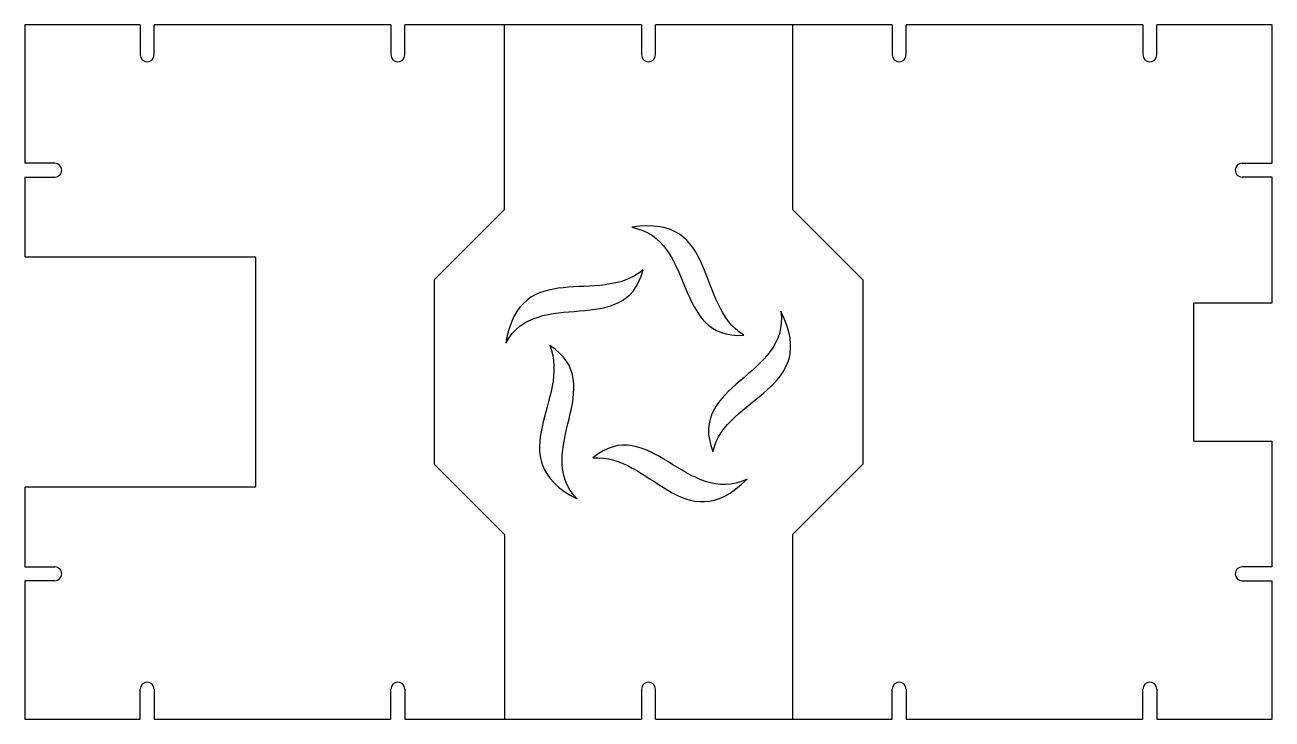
# Model space of a CAD drawing. Header units: millimetres. Extents: x -270 to 270, y -150 to 150.
import ezdxf

# ---------------------------------------------------------------- set-up
doc = ezdxf.new("R2010")
doc.units = ezdxf.units.MM

msp = doc.modelspace()

# ---------------------------------------------------------------- linework, layer by layer
at = {"color": 7, "linetype": 'Continuous', "lineweight": 25}
for p, q in [((-270.5, 150.5), (-270.5, 90.5)), ((-220.5, 150.5), (-270.5, 150.5)), ((-220.5, 150.5), (-220.5, 137.5)), ((-214.5, 137.5), (-214.5, 150.5)), ((-111.75, 150.5), (-214.5, 150.5)), ((-111.75, 150.5), (-111.75, 137.5)), ((-105.75, 137.5), (-105.75, 150.5)), ((-3, 150.5), (-105.75, 150.5)), ((-62.5, 70.5), (-62.5, 150.5)), ((-3, 150.5), (-3, 137.5)), ((3, 137.5), (3, 150.5)), ((105.75, 150.5), (3, 150.5)), ((62.5, 150.5), (62.5, 70.5)), ((105.75, 150.5), (105.75, 137.5)), ((111.75, 137.5), (111.75, 150.5)), ((214.5, 150.5), (111.75, 150.5)), ((214.5, 150.5), (214.5, 137.5)), ((220.5, 137.5), (220.5, 150.5)), ((270.5, 150.5), (220.5, 150.5)), ((270.5, 90.5), (270.5, 150.5)), ((-257.5, 90.5), (-270.5, 90.5)), ((257.5, 90.5), (270.5, 90.5)), ((-270.5, 84.5), (-270.5, 50)), ((-270.5, 84.5), (-257.5, 84.5)), ((270.5, 84.5), (257.5, 84.5)), ((270.5, 30), (270.5, 84.5)), ((-62.5, 70.5), (-93, 40)), ((62.5, 70.5), (93, 40)), ((-270.5, 50), (-170.5, 50)), ((-170.5, 50), (-170.5, -50)), ((-93, 40), (-93, -40)), ((93, 40), (93, -40)), ((236.5, 30), (270.5, 30)), ((236.5, -30), (236.5, 30)), ((236.5, -30), (270.5, -30)), ((270.5, -84.5), (270.5, -30)), ((-93, -40), (-62.5, -70.5)), ((62.5, -70.5), (93, -40)), ((-270.5, -50), (-270.5, -84.5)), ((-170.5, -50), (-270.5, -50)), ((-62.5, -70.5), (-62.5, -150.5)), ((62.5, -70.5), (62.5, -150.5)), ((-270.5, -84.5), (-257.5, -84.5)), ((270.5, -84.5), (257.5, -84.5)), ((-270.5, -90.5), (-270.5, -150.5)), ((-257.5, -90.5), (-270.5, -90.5)), ((257.5, -90.5), (270.5, -90.5)), ((270.5, -150.5), (270.5, -90.5)), ((-220.5, -150.5), (-220.5, -137.5)), ((-214.5, -137.5), (-214.5, -150.5)), ((-111.75, -150.5), (-111.75, -137.5)), ((-105.75, -137.5), (-105.75, -150.5)), ((-3, -137.5), (-3, -150.5)), ((3, -150.5), (3, -137.5)), ((105.75, -150.5), (105.75, -137.5)), ((111.75, -137.5), (111.75, -150.5)), ((214.5, -150.5), (214.5, -137.5)), ((220.5, -137.5), (220.5, -150.5)), ((-270.5, -150.5), (-220.5, -150.5)), ((-214.5, -150.5), (-111.75, -150.5)), ((-105.75, -150.5), (-3, -150.5)), ((3, -150.5), (105.75, -150.5)), ((111.75, -150.5), (214.5, -150.5)), ((220.5, -150.5), (270.5, -150.5))]:
    msp.add_line(p, q, dxfattribs=at)
for centre, start, end in [((-217.5, 137.5), 180, 0), ((-108.75, 137.5), 180, 0), ((0, 137.5), 180, 0), ((108.75, 137.5), 180, 0), ((217.5, 137.5), 180, 0), ((-257.5, 87.5), 270, 90), ((257.5, 87.5), 90, 270), ((-257.5, -87.5), 270, 90), ((257.5, -87.5), 90, 270), ((-217.5, -137.5), 0, 180), ((-108.75, -137.5), 0, 180), ((0, -137.5), 0, 180), ((108.75, -137.5), 0, 180), ((217.5, -137.5), 0, 180)]:
    msp.add_arc(centre, 3, start, end, dxfattribs=at)
for points in [[(41.41, 15.92), (20.11, 28.97), (30.76, 68.63), (-7.27, 62.76)], [(-7.27, 62.76), (21.03, 57.5), (10.11, 13.96), (41.41, 15.92)], [(-2.34, 44.31), (-21.34, 28.08), (-55.76, 50.46), (-61.94, 12.48)], [(-61.94, 12.48), (-48.19, 37.76), (-10.15, 13.93), (-2.34, 44.31)], [(57.44, 26.31), (61.18, -2.23), (16.4, -5.3), (27.94, -34.47)], [(27.94, -34.47), (33.76, -10.17), (74.77, -8.05), (57.44, 26.31)], [(-42.86, 11.47), (-33.29, -11.62), (-65.22, -37.44), (-31.01, -55.05)], [(-31.01, -55.05), (-50.81, -34.16), (-16.39, -5.35), (-42.86, 11.47)], [(42.77, -46.5), (16.79, -58.88), (0.03, -17.24), (-24.15, -37.22)], [(-24.15, -37.22), (0.76, -35.26), (15.45, -73.6), (42.77, -46.5)]]:
    msp.add_open_spline(points, degree=3, dxfattribs=at)

doc.saveas('drawing.dxf')
